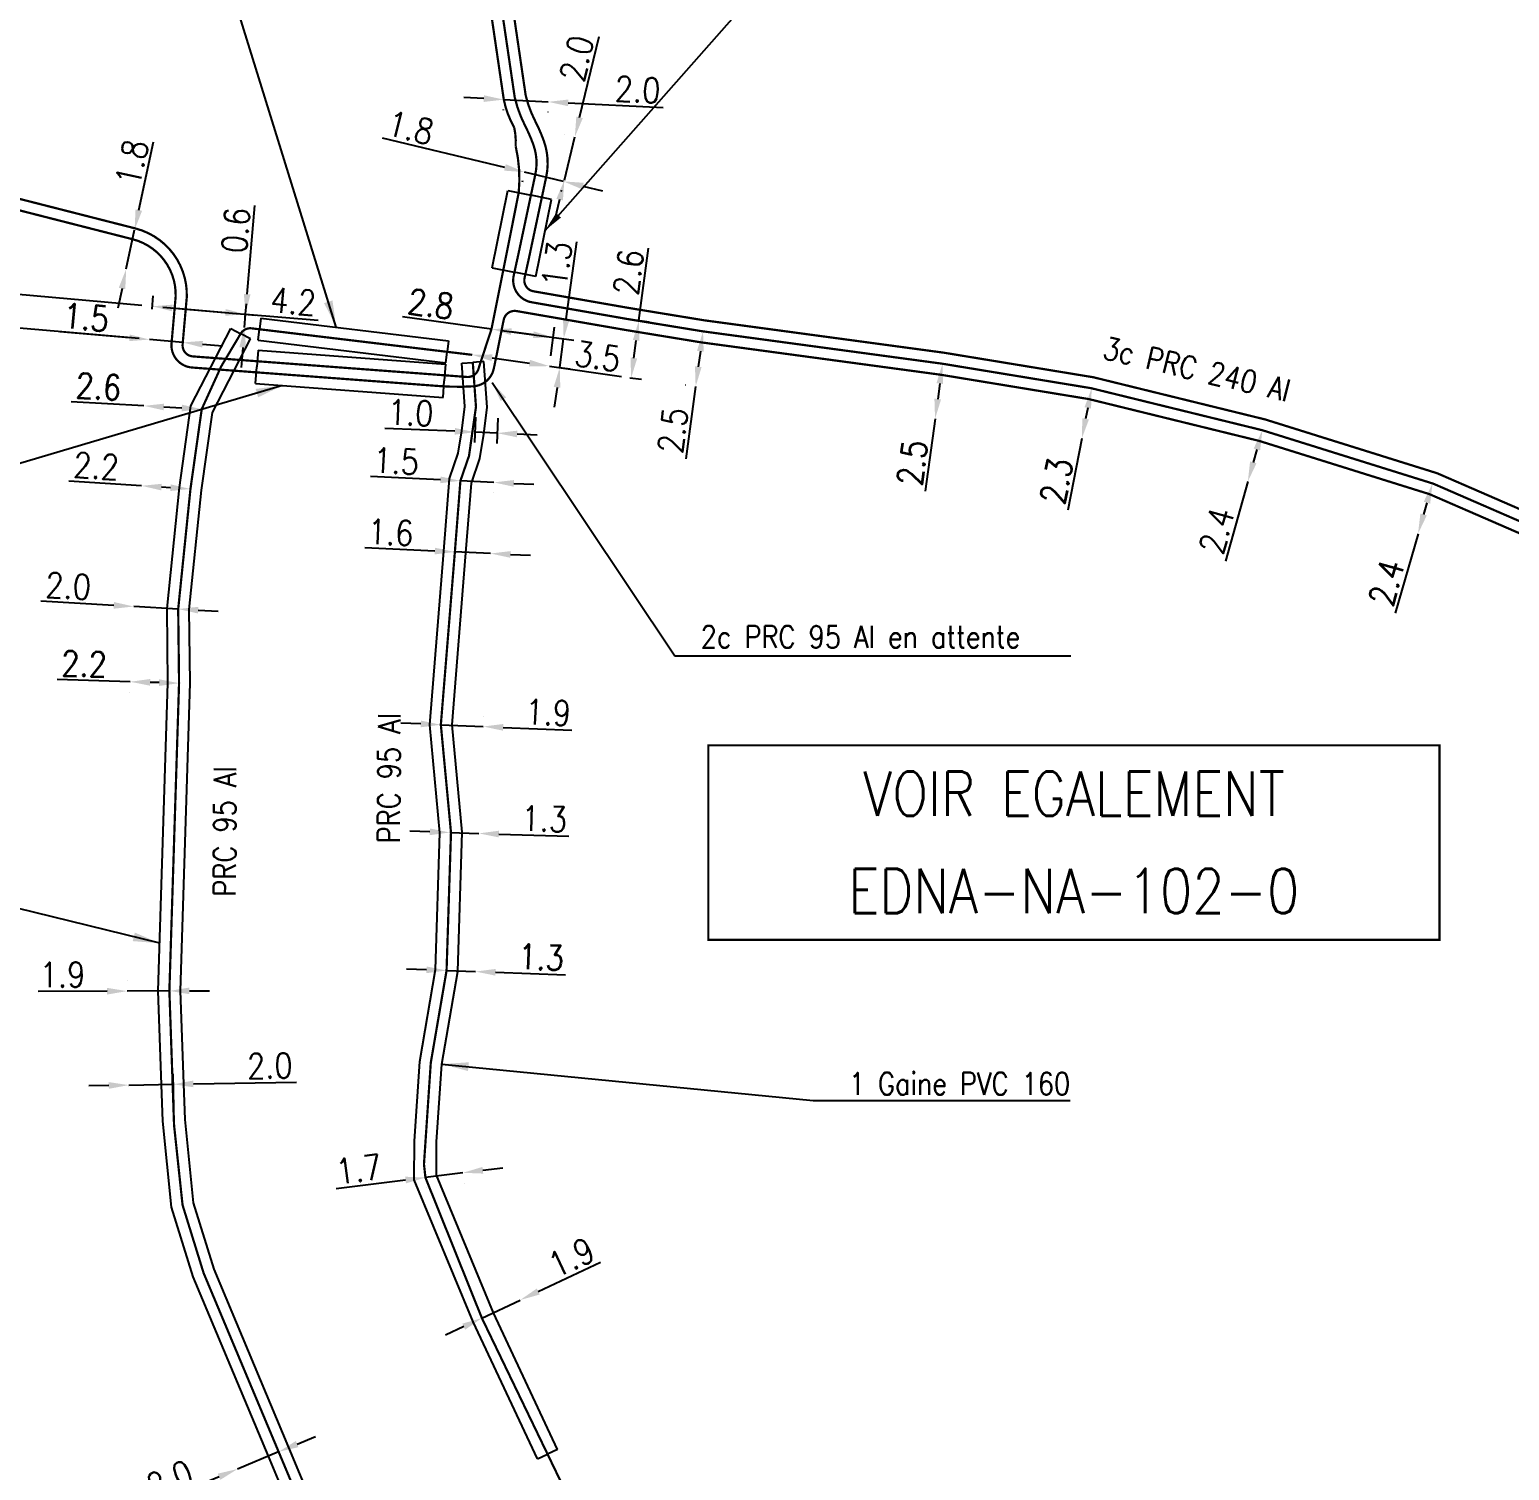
# Model space of a CAD drawing. Header units: millimetres. Extents: x 185000 to 186000, y 128000 to 129009.
# Drawn here: x 185220.6 to 185287.1, y 128294.6 to 128359.3 of the extents above; entities that cross this region are included whole.
import ezdxf
from ezdxf.enums import TextEntityAlignment as Align

# ---------------------------------------------------------------- set-up
doc = ezdxf.new("R2010")
doc.units = ezdxf.units.MM
doc.header["$PDMODE"] = 34
doc.layers.get('DEFPOINTS').update_dxf_attribs({"linetype": 'CONTINUOUS'})
for name, color, linetype in [('M_120', 5, 'M_ST_13'), ('M_400', 7, 'CONTINUOUS'), ('M_930', 7, 'CONTINUOUS')]:
    doc.layers.add(name, color=color, linetype=linetype)
doc.styles.get("Standard").update_dxf_attribs({"font": 'romans.shx', "width": 0.85})
doc.linetypes.add('M_ST_13', pattern='A,5,-0.3,["oo",Standard,S=1.5,R=0,X=0,Y=-0.5],-3', length=8.3)
doc.dimstyles.get("Standard").update_dxf_attribs({"dimtxt": 1.5, "dimasz": 1.2, "dimexe": 0.625, "dimexo": 0.625, "dimgap": 0.25, "dimtad": 1, "dimdec": 1, "dimzin": 0, "dimdsep": 46, "dimtxsty": 'Standard', "dimcen": -0.5, "dimadec": 0, "dimazin": 0, "dimtfac": 1, "dimtdec": 1, "dimtmove": 0, "dimatfit": 3, "dimfxl": 0, "dimtolj": 1, "dimtzin": 0, "dimarcsym": 0})

# ---------------------------------------------------------------- blocks, each defined once
blk = doc.blocks.new('*D31')
at = {"layer": 'DEFPOINTS', "color": 0, "linetype": 'Continuous', "transparency": 16777216}
for p in [(185225.297, 128350.31), (185224.92, 128348.55), (185224.92, 128348.55)]:
    blk.add_point(p, dxfattribs=at)
at = {"layer": 'M_120', "color": 0, "linetype": 'Continuous', "lineweight": -2, "transparency": 16777216}
for p, q in [((185225.486, 128351.19), (185226.144, 128354.262)), ((185224.92, 128348.55), (185225.297, 128350.31)), ((185224.731, 128347.67), (185224.543, 128346.79))]:
    blk.add_line(p, q, dxfattribs=at)
at = {"layer": 'M_120', "color": 0, "linetype": 'Continuous', "transparency": 16777216}
for points in [[(185225.339, 128351.222), (185225.632, 128351.159), (185225.297, 128350.31)], [(185224.585, 128347.702), (185224.878, 128347.639), (185224.92, 128348.55)]]:
    blk.add_solid(points, dxfattribs=at)
at = {"layer": 'M_120', "color": 0, "linetype": 'Continuous', "transparency": 16777216, "insert": (185225.176, 128353.323), "char_height": 1.125, "attachment_point": 5, "rotation": 77.90615}
blk.add_mtext('\\A1;1.8', dxfattribs=at)
blk = doc.blocks.new('*D32')
at = {"layer": 'DEFPOINTS', "color": 0, "linetype": 'Continuous', "transparency": 16777216}
for p in [(185218.579, 128347.526), (185226.094, 128346.871), (185225.963, 128345.377)]:
    blk.add_point(p, dxfattribs=at)
at = {"layer": 'M_120', "color": 0, "linetype": 'Continuous', "lineweight": -2, "transparency": 16777216}
for p, q in [((185218.657, 128348.423), (185218.735, 128349.32)), ((185225.627, 128346.912), (185218.112, 128347.567)), ((185218.579, 128347.526), (185218.449, 128346.032)), ((185225.496, 128345.417), (185217.982, 128346.073)), ((185218.37, 128345.135), (185218.097, 128342.005))]:
    blk.add_line(p, q, dxfattribs=at)
at = {"layer": 'M_120', "color": 0, "linetype": 'Continuous', "transparency": 16777216}
for points in [[(185218.508, 128348.436), (185218.807, 128348.41), (185218.579, 128347.526)], [(185218.221, 128345.148), (185218.52, 128345.122), (185218.449, 128346.032)]]:
    blk.add_solid(points, dxfattribs=at)
at = {"layer": 'M_120', "color": 0, "linetype": 'Continuous', "transparency": 16777216, "insert": (185217.448, 128343.187), "char_height": 1.125, "attachment_point": 5, "rotation": 85.01485}
blk.add_mtext('\\A1;1.5', dxfattribs=at)
blk = doc.blocks.new('*D33')
at = {"layer": 'DEFPOINTS', "color": 0, "linetype": 'Continuous', "transparency": 16777216}
for p in [(185225.963, 128345.377), (185225.963, 128345.377), (185227.457, 128345.246)]:
    blk.add_point(p, dxfattribs=at)
at = {"layer": 'M_120', "color": 0, "linetype": 'Continuous', "lineweight": -2, "transparency": 16777216}
for p, q in [((185225.067, 128345.455), (185221.936, 128345.728)), ((185227.457, 128345.246), (185225.963, 128345.377)), ((185228.354, 128345.168), (185229.251, 128345.09))]:
    blk.add_line(p, q, dxfattribs=at)
at = {"layer": 'M_120', "color": 0, "linetype": 'Continuous', "transparency": 16777216}
for points in [[(185225.08, 128345.604), (185225.054, 128345.305), (185225.963, 128345.377)], [(185228.367, 128345.317), (185228.341, 128345.019), (185227.457, 128345.246)]]:
    blk.add_solid(points, dxfattribs=at)
at = {"layer": 'M_120', "color": 0, "linetype": 'Continuous', "transparency": 16777216, "insert": (185223.118, 128346.378), "char_height": 1.125, "attachment_point": 5, "rotation": 355.01485}
blk.add_mtext('\\A1;1.5', dxfattribs=at)
blk = doc.blocks.new('*D37')
at = {"layer": 'DEFPOINTS', "color": 0, "linetype": 'Continuous', "transparency": 16777216}
for p in [(185245.075, 128354.481), (185245.075, 128354.481), (185244.605, 128352.538)]:
    blk.add_point(p, dxfattribs=at)
at = {"layer": 'M_120', "color": 0, "linetype": 'Continuous', "lineweight": -2, "transparency": 16777216}
for p, q in [((185245.287, 128355.356), (185246.165, 128358.983)), ((185244.605, 128352.538), (185245.075, 128354.481)), ((185244.619, 128354.592), (185244.619, 128354.592)), ((185244.149, 128352.648), (185244.149, 128352.648)), ((185244.393, 128351.663), (185244.181, 128350.788))]:
    blk.add_line(p, q, dxfattribs=at)
at = {"layer": 'M_120', "color": 0, "linetype": 'Continuous', "transparency": 16777216}
for points in [[(185245.141, 128355.391), (185245.433, 128355.321), (185245.075, 128354.481)], [(185244.247, 128351.698), (185244.539, 128351.627), (185244.605, 128352.538)]]:
    blk.add_solid(points, dxfattribs=at)
at = {"layer": 'M_120', "color": 0, "linetype": 'Continuous', "transparency": 16777216, "insert": (185245.156, 128358.003), "char_height": 1.125, "attachment_point": 5, "rotation": 76.39463}
blk.add_mtext('\\A1;2.0', dxfattribs=at)
blk = doc.blocks.new('*D38')
at = {"layer": 'DEFPOINTS', "color": 0, "linetype": 'Continuous', "transparency": 16777216}
for p in [(185242.826, 128352.963), (185244.562, 128352.481), (185244.577, 128352.544)]:
    blk.add_point(p, dxfattribs=at)
at = {"layer": 'M_120', "color": 0, "linetype": 'Continuous', "lineweight": -2, "transparency": 16777216}
for p, q in [((185241.936, 128353.109), (185236.434, 128354.424)), ((185242.718, 128352.507), (185242.702, 128352.443)), ((185244.562, 128352.481), (185242.811, 128352.899)), ((185244.468, 128352.088), (185244.453, 128352.025)), ((185245.437, 128352.272), (185246.313, 128352.063))]:
    blk.add_line(p, q, dxfattribs=at)
at = {"layer": 'M_120', "color": 0, "linetype": 'Continuous', "transparency": 16777216}
for points in [[(185241.971, 128353.254), (185241.901, 128352.963), (185242.811, 128352.899)], [(185245.472, 128352.418), (185245.403, 128352.126), (185244.562, 128352.481)]]:
    blk.add_solid(points, dxfattribs=at)
at = {"layer": 'M_120', "color": 0, "linetype": 'Continuous', "transparency": 16777216, "insert": (185237.698, 128354.893), "char_height": 1.125, "attachment_point": 5, "rotation": 346.55805}
blk.add_mtext('\\A1;1.8', dxfattribs=at)
blk = doc.blocks.new('*D39')
at = {"layer": 'DEFPOINTS', "color": 0, "linetype": 'Continuous', "transparency": 16777216}
for p in [(185241.885, 128356.177), (185243.881, 128356.054), (185243.882, 128356.077)]:
    blk.add_point(p, dxfattribs=at)
at = {"layer": 'M_120', "color": 0, "linetype": 'Continuous', "lineweight": -2, "transparency": 16777216}
for p, q in [((185240.985, 128356.2), (185240.086, 128356.245)), ((185241.861, 128355.709), (185241.86, 128355.687)), ((185241.883, 128356.155), (185243.881, 128356.054)), ((185244.78, 128356.009), (185249.049, 128355.794)), ((185243.859, 128355.609), (185243.857, 128355.586))]:
    blk.add_line(p, q, dxfattribs=at)
at = {"layer": 'M_120', "color": 0, "linetype": 'Continuous', "transparency": 16777216}
for points in [[(185240.992, 128356.35), (185240.977, 128356.05), (185241.883, 128356.155)], [(185244.787, 128356.159), (185244.772, 128355.859), (185243.881, 128356.054)]]:
    blk.add_solid(points, dxfattribs=at)
at = {"layer": 'M_120', "color": 0, "linetype": 'Continuous', "transparency": 16777216, "insert": (185247.899, 128356.603), "char_height": 1.125, "attachment_point": 5, "rotation": 357.1199}
blk.add_mtext('\\A1;2.0', dxfattribs=at)
blk = doc.blocks.new('*D43')
at = {"layer": 'DEFPOINTS', "color": 0, "linetype": 'Continuous', "transparency": 16777216}
for p in [(185247.422, 128346.302), (185247.076, 128343.725), (185247.605, 128343.654)]:
    blk.add_point(p, dxfattribs=at)
at = {"layer": 'M_120', "color": 0, "linetype": 'Continuous', "lineweight": -2, "transparency": 16777216}
for p, q in [((185247.951, 128346.231), (185248.387, 128349.481)), ((185247.887, 128346.24), (185248.416, 128346.169)), ((185247.725, 128344.546), (185247.831, 128345.339)), ((185247.541, 128343.663), (185248.07, 128343.592))]:
    blk.add_line(p, q, dxfattribs=at)
at = {"layer": 'M_120', "color": 0, "linetype": 'Continuous', "transparency": 16777216}
for points in [[(185247.683, 128345.359), (185247.98, 128345.319), (185247.951, 128346.231)], [(185247.576, 128344.566), (185247.874, 128344.526), (185247.605, 128343.654)]]:
    blk.add_solid(points, dxfattribs=at)
at = {"layer": 'M_120', "color": 0, "linetype": 'Continuous', "transparency": 16777216, "insert": (185247.485, 128348.402), "char_height": 1.125, "attachment_point": 5, "rotation": 82.36079}
blk.add_mtext('\\A1;2.6', dxfattribs=at)
blk = doc.blocks.new('*D44')
at = {"layer": 'DEFPOINTS', "color": 0, "linetype": 'Continuous', "transparency": 16777216}
for p in [(185250.852, 128345.741), (185250.501, 128343.266), (185250.518, 128343.264)]:
    blk.add_point(p, dxfattribs=at)
at = {"layer": 'M_120', "color": 0, "linetype": 'Continuous', "lineweight": -2, "transparency": 16777216}
for p, q in [((185250.387, 128345.804), (185250.37, 128345.806)), ((185250.714, 128344.852), (185250.621, 128344.158)), ((185250.053, 128343.326), (185250.036, 128343.329)), ((185250.501, 128343.266), (185250.063, 128340.017))]:
    blk.add_line(p, q, dxfattribs=at)
at = {"layer": 'M_120', "color": 0, "linetype": 'Continuous', "transparency": 16777216}
for points in [[(185250.565, 128344.872), (185250.863, 128344.832), (185250.834, 128345.744)], [(185250.472, 128344.178), (185250.769, 128344.138), (185250.501, 128343.266)]]:
    blk.add_solid(points, dxfattribs=at)
at = {"layer": 'M_120', "color": 0, "linetype": 'Continuous', "transparency": 16777216, "insert": (185249.479, 128341.295), "char_height": 1.125, "attachment_point": 5, "rotation": 82.3337}
blk.add_mtext('\\A1;2.5', dxfattribs=at)
blk = doc.blocks.new('*D52')
at = {"layer": 'DEFPOINTS', "color": 0, "linetype": 'Continuous', "transparency": 16777216}
for p in [(185261.591, 128344.291), (185261.258, 128341.813), (185261.258, 128341.813)]:
    blk.add_point(p, dxfattribs=at)
at = {"layer": 'M_120', "color": 0, "linetype": 'Continuous', "lineweight": -2, "transparency": 16777216}
for p, q in [((185261.471, 128343.399), (185261.378, 128342.705)), ((185261.258, 128341.813), (185260.821, 128338.564))]:
    blk.add_line(p, q, dxfattribs=at)
at = {"layer": 'M_120', "color": 0, "linetype": 'Continuous', "transparency": 16777216}
for points in [[(185261.322, 128343.419), (185261.62, 128343.379), (185261.591, 128344.291)], [(185261.229, 128342.725), (185261.526, 128342.685), (185261.258, 128341.813)]]:
    blk.add_solid(points, dxfattribs=at)
at = {"layer": 'M_120', "color": 0, "linetype": 'Continuous', "transparency": 16777216, "insert": (185260.236, 128339.842), "char_height": 1.125, "attachment_point": 5, "rotation": 82.34245}
blk.add_mtext('\\A1;2.5', dxfattribs=at)
blk = doc.blocks.new('*D53')
at = {"layer": 'DEFPOINTS', "color": 0, "linetype": 'Continuous', "transparency": 16777216}
for p in [(185268.293, 128343.188), (185267.851, 128340.931), (185267.851, 128340.931)]:
    blk.add_point(p, dxfattribs=at)
at = {"layer": 'M_120', "color": 0, "linetype": 'Continuous', "lineweight": -2, "transparency": 16777216}
for p, q in [((185268.12, 128342.304), (185268.024, 128341.814)), ((185267.851, 128340.931), (185267.22, 128337.713))]:
    blk.add_line(p, q, dxfattribs=at)
at = {"layer": 'M_120', "color": 0, "linetype": 'Continuous', "transparency": 16777216}
for points in [[(185267.973, 128342.333), (185268.267, 128342.276), (185268.293, 128343.188)], [(185267.877, 128341.843), (185268.171, 128341.785), (185267.851, 128340.931)]]:
    blk.add_solid(points, dxfattribs=at)
at = {"layer": 'M_120', "color": 0, "linetype": 'Continuous', "transparency": 16777216, "insert": (185266.713, 128339.025), "char_height": 1.125, "attachment_point": 5, "rotation": 78.91197}
blk.add_mtext('\\A1;2.3', dxfattribs=at)
blk = doc.blocks.new('*D54')
at = {"layer": 'DEFPOINTS', "color": 0, "linetype": 'Continuous', "transparency": 16777216}
for p in [(185275.962, 128341.304), (185275.309, 128338.994), (185275.309, 128338.994)]:
    blk.add_point(p, dxfattribs=at)
at = {"layer": 'M_120', "color": 0, "linetype": 'Continuous', "lineweight": -2, "transparency": 16777216}
for p, q in [((185275.717, 128340.438), (185275.554, 128339.86)), ((185275.309, 128338.994), (185274.299, 128335.422))]:
    blk.add_line(p, q, dxfattribs=at)
at = {"layer": 'M_120', "color": 0, "linetype": 'Continuous', "transparency": 16777216}
for points in [[(185275.573, 128340.478), (185275.862, 128340.397), (185275.962, 128341.304)], [(185275.41, 128339.901), (185275.699, 128339.819), (185275.309, 128338.994)]]:
    blk.add_solid(points, dxfattribs=at)
at = {"layer": 'M_120', "color": 0, "linetype": 'Continuous', "transparency": 16777216, "insert": (185273.908, 128336.793), "char_height": 1.125, "attachment_point": 5, "rotation": 74.2137}
blk.add_mtext('\\A1;2.4', dxfattribs=at)
blk = doc.blocks.new('*D55')
at = {"layer": 'DEFPOINTS', "color": 0, "linetype": 'Continuous', "transparency": 16777216}
for p in [(185283.606, 128338.912), (185282.956, 128336.654), (185282.956, 128336.654)]:
    blk.add_point(p, dxfattribs=at)
at = {"layer": 'M_120', "color": 0, "linetype": 'Continuous', "lineweight": -2, "transparency": 16777216}
for p, q in [((185283.357, 128338.047), (185283.205, 128337.519)), ((185282.956, 128336.654), (185281.931, 128333.086))]:
    blk.add_line(p, q, dxfattribs=at)
at = {"layer": 'M_120', "color": 0, "linetype": 'Continuous', "transparency": 16777216}
for points in [[(185283.213, 128338.089), (185283.501, 128338.006), (185283.606, 128338.912)], [(185283.061, 128337.56), (185283.349, 128337.477), (185282.956, 128336.654)]]:
    blk.add_solid(points, dxfattribs=at)
at = {"layer": 'M_120', "color": 0, "linetype": 'Continuous', "transparency": 16777216, "insert": (185281.545, 128334.458), "char_height": 1.125, "attachment_point": 5, "rotation": 73.95822}
blk.add_mtext('\\A1;2.4', dxfattribs=at)
blk = doc.blocks.new('*D205')
at = {"layer": 'DEFPOINTS', "color": 0, "linetype": 'Continuous', "transparency": 16777216}
for p in [(185224.959, 128316.108), (185224.959, 128316.108), (185226.859, 128316.116)]:
    blk.add_point(p, dxfattribs=at)
at = {"layer": 'M_120', "color": 0, "linetype": 'Continuous', "lineweight": -2, "transparency": 16777216}
for p, q in [((185224.957, 128316.577), (185224.957, 128316.577)), ((185226.857, 128316.585), (185226.857, 128316.585)), ((185224.059, 128316.104), (185220.963, 128316.092)), ((185226.859, 128316.116), (185224.959, 128316.108)), ((185227.759, 128316.12), (185228.659, 128316.123))]:
    blk.add_line(p, q, dxfattribs=at)
at = {"layer": 'M_120', "color": 0, "linetype": 'Continuous', "transparency": 16777216}
for points in [[(185224.059, 128316.254), (185224.06, 128315.954), (185224.959, 128316.108)], [(185227.759, 128316.27), (185227.76, 128315.97), (185226.859, 128316.116)]]:
    blk.add_solid(points, dxfattribs=at)
at = {"layer": 'M_120', "color": 0, "linetype": 'Continuous', "transparency": 16777216, "insert": (185222.058, 128316.846), "char_height": 1.125, "attachment_point": 5, "rotation": 0.23605}
blk.add_mtext('\\A1;1.9', dxfattribs=at)
blk = doc.blocks.new('*D206')
at = {"layer": 'DEFPOINTS', "color": 0, "linetype": 'Continuous', "transparency": 16777216}
for p in [(185225.037, 128311.886), (185227.037, 128311.923), (185227.079, 128309.609)]:
    blk.add_point(p, dxfattribs=at)
at = {"layer": 'M_120', "color": 0, "linetype": 'Continuous', "lineweight": -2, "transparency": 16777216}
for p, q in [((185224.137, 128311.87), (185223.237, 128311.853)), ((185225.037, 128311.886), (185227.037, 128311.923)), ((185227.07, 128310.078), (185227.028, 128312.392)), ((185227.936, 128311.94), (185232.573, 128312.025))]:
    blk.add_line(p, q, dxfattribs=at)
at = {"layer": 'M_120', "color": 0, "linetype": 'Continuous', "transparency": 16777216}
for points in [[(185224.134, 128312.02), (185224.14, 128311.72), (185225.037, 128311.886)], [(185227.934, 128312.09), (185227.939, 128311.79), (185227.037, 128311.923)]]:
    blk.add_solid(points, dxfattribs=at)
at = {"layer": 'M_120', "color": 0, "linetype": 'Continuous', "transparency": 16777216, "insert": (185231.37, 128312.753), "char_height": 1.125, "attachment_point": 5, "rotation": 1.05312}
blk.add_mtext('\\A1;2.0', dxfattribs=at)
blk = doc.blocks.new('*D207')
at = {"layer": 'DEFPOINTS', "color": 0, "linetype": 'Continuous', "transparency": 16777216}
for p in [(185231.768, 128295.413), (185229.922, 128294.641), (185229.922, 128294.641)]:
    blk.add_point(p, dxfattribs=at)
at = {"layer": 'M_120', "color": 0, "linetype": 'Continuous', "lineweight": -2, "transparency": 16777216}
for p, q in [((185232.598, 128295.76), (185233.428, 128296.107)), ((185231.768, 128295.413), (185229.922, 128294.641)), ((185229.092, 128294.293), (185226.068, 128293.028))]:
    blk.add_line(p, q, dxfattribs=at)
at = {"layer": 'M_120', "color": 0, "linetype": 'Continuous', "transparency": 16777216}
for points in [[(185232.54, 128295.898), (185232.656, 128295.621), (185231.768, 128295.413)], [(185229.034, 128294.432), (185229.15, 128294.155), (185229.922, 128294.641)]]:
    blk.add_solid(points, dxfattribs=at)
at = {"layer": 'M_120', "color": 0, "linetype": 'Continuous', "transparency": 16777216, "insert": (185226.875, 128294.179), "char_height": 1.125, "attachment_point": 5, "rotation": 22.70246}
blk.add_mtext('\\A1;2.0', dxfattribs=at)
blk = doc.blocks.new('*D217')
at = {"layer": 'DEFPOINTS', "color": 0, "linetype": 'Continuous', "transparency": 16777216}
for p in [(185225.095, 128330.004), (185225.095, 128330.004), (185227.294, 128329.94)]:
    blk.add_point(p, dxfattribs=at)
at = {"layer": 'M_120', "color": 0, "linetype": 'Continuous', "lineweight": -2, "transparency": 16777216}
for p, q in [((185225.095, 128330.004), (185221.818, 128330.099)), ((185226.395, 128329.966), (185225.995, 128329.978)), ((185225.082, 128329.535), (185225.082, 128329.535)), ((185227.281, 128329.472), (185227.281, 128329.472))]:
    blk.add_line(p, q, dxfattribs=at)
at = {"layer": 'M_120', "color": 0, "linetype": 'Continuous', "transparency": 16777216}
for points in [[(185225.999, 128330.128), (185225.99, 128329.828), (185225.095, 128330.004)], [(185226.399, 128330.116), (185226.39, 128329.816), (185227.294, 128329.94)]]:
    blk.add_solid(points, dxfattribs=at)
at = {"layer": 'M_120', "color": 0, "linetype": 'Continuous', "transparency": 16777216, "insert": (185223.028, 128330.814), "char_height": 1.125, "attachment_point": 5, "rotation": 358.34272}
blk.add_mtext('\\A1;2.2', dxfattribs=at)
blk = doc.blocks.new('*D218')
at = {"layer": 'DEFPOINTS', "color": 0, "linetype": 'Continuous', "transparency": 16777216}
for p in [(185225.258, 128333.385), (185225.258, 128333.385), (185227.255, 128333.272)]:
    blk.add_point(p, dxfattribs=at)
at = {"layer": 'M_120', "color": 0, "linetype": 'Continuous', "lineweight": -2, "transparency": 16777216}
for p, q in [((185224.359, 128333.436), (185221.086, 128333.621)), ((185227.255, 128333.272), (185225.258, 128333.385)), ((185228.153, 128333.221), (185229.052, 128333.17))]:
    blk.add_line(p, q, dxfattribs=at)
at = {"layer": 'M_120', "color": 0, "linetype": 'Continuous', "transparency": 16777216}
for points in [[(185224.368, 128333.586), (185224.351, 128333.286), (185225.258, 128333.385)], [(185228.162, 128333.371), (185228.145, 128333.072), (185227.255, 128333.272)]]:
    blk.add_solid(points, dxfattribs=at)
at = {"layer": 'M_120', "color": 0, "linetype": 'Continuous', "transparency": 16777216, "insert": (185222.316, 128334.303), "char_height": 1.125, "attachment_point": 5, "rotation": 356.75993}
blk.add_mtext('\\A1;2.0', dxfattribs=at)
blk = doc.blocks.new('*D219')
at = {"layer": 'DEFPOINTS', "color": 0, "linetype": 'Continuous', "transparency": 16777216}
for p in [(185225.61, 128338.807), (185225.61, 128338.807), (185227.806, 128338.664)]:
    blk.add_point(p, dxfattribs=at)
at = {"layer": 'M_120', "color": 0, "linetype": 'Continuous', "lineweight": -2, "transparency": 16777216}
for p, q in [((185225.61, 128338.807), (185222.339, 128339.02)), ((185226.908, 128338.723), (185226.508, 128338.749))]:
    blk.add_line(p, q, dxfattribs=at)
at = {"layer": 'M_120', "color": 0, "linetype": 'Continuous', "transparency": 16777216}
for points in [[(185226.518, 128338.898), (185226.499, 128338.599), (185225.61, 128338.807)], [(185226.917, 128338.872), (185226.898, 128338.573), (185227.806, 128338.664)]]:
    blk.add_solid(points, dxfattribs=at)
at = {"layer": 'M_120', "color": 0, "linetype": 'Continuous', "transparency": 16777216, "insert": (185223.574, 128339.691), "char_height": 1.125, "attachment_point": 5, "rotation": 356.27448}
blk.add_mtext('\\A1;2.2', dxfattribs=at)
blk = doc.blocks.new('*D220')
at = {"layer": 'DEFPOINTS', "color": 0, "linetype": 'Continuous', "transparency": 16777216}
for p in [(185225.716, 128342.398), (185225.716, 128342.398), (185228.312, 128342.249)]:
    blk.add_point(p, dxfattribs=at)
at = {"layer": 'M_120', "color": 0, "linetype": 'Continuous', "lineweight": -2, "transparency": 16777216}
for p, q in [((185225.716, 128342.398), (185222.443, 128342.585)), ((185227.413, 128342.301), (185226.615, 128342.346))]:
    blk.add_line(p, q, dxfattribs=at)
at = {"layer": 'M_120', "color": 0, "linetype": 'Continuous', "transparency": 16777216}
for points in [[(185226.623, 128342.496), (185226.606, 128342.197), (185225.716, 128342.398)], [(185227.422, 128342.451), (185227.405, 128342.151), (185228.312, 128342.249)]]:
    blk.add_solid(points, dxfattribs=at)
at = {"layer": 'M_120', "color": 0, "linetype": 'Continuous', "transparency": 16777216, "insert": (185223.673, 128343.266), "char_height": 1.125, "attachment_point": 5, "rotation": 356.72481}
blk.add_mtext('\\A1;2.6', dxfattribs=at)
blk = doc.blocks.new('*D221')
at = {"layer": 'DEFPOINTS', "color": 0, "linetype": 'Continuous', "transparency": 16777216}
for p in [(185226.094, 128346.871), (185230.279, 128346.518), (185230.228, 128345.92)]:
    blk.add_point(p, dxfattribs=at)
at = {"layer": 'M_120', "color": 0, "linetype": 'Continuous', "lineweight": -2, "transparency": 16777216}
for p, q in [((185230.354, 128347.415), (185230.691, 128351.405)), ((185226.561, 128346.831), (185230.746, 128346.478)), ((185230.228, 128345.92), (185230.279, 128346.518)), ((185230.153, 128345.023), (185230.077, 128344.126))]:
    blk.add_line(p, q, dxfattribs=at)
at = {"layer": 'M_120', "color": 0, "linetype": 'Continuous', "transparency": 16777216}
for points in [[(185230.205, 128347.427), (185230.504, 128347.402), (185230.279, 128346.518)], [(185230.003, 128345.036), (185230.302, 128345.011), (185230.228, 128345.92)]]:
    blk.add_solid(points, dxfattribs=at)
at = {"layer": 'M_120', "color": 0, "linetype": 'Continuous', "transparency": 16777216, "insert": (185229.844, 128350.283), "char_height": 1.125, "attachment_point": 5, "rotation": 85.17808}
blk.add_mtext('\\A1;0.6', dxfattribs=at)
blk = doc.blocks.new('*D222')
at = {"layer": 'DEFPOINTS', "color": 0, "linetype": 'Continuous', "transparency": 16777216}
for p in [(185226.094, 128346.871), (185226.043, 128346.273), (185230.228, 128345.92)]:
    blk.add_point(p, dxfattribs=at)
at = {"layer": 'M_120', "color": 0, "linetype": 'Continuous', "lineweight": -2, "transparency": 16777216}
for p, q in [((185226.082, 128346.74), (185226.133, 128347.338)), ((185226.99, 128346.795), (185229.382, 128346.593)), ((185230.268, 128346.387), (185230.318, 128346.985)), ((185230.279, 128346.518), (185233.546, 128346.242))]:
    blk.add_line(p, q, dxfattribs=at)
at = {"layer": 'M_120', "color": 0, "linetype": 'Continuous', "transparency": 16777216}
for points in [[(185227.003, 128346.945), (185226.978, 128346.646), (185226.094, 128346.871)], [(185229.394, 128346.743), (185229.369, 128346.444), (185230.279, 128346.518)]]:
    blk.add_solid(points, dxfattribs=at)
at = {"layer": 'M_120', "color": 0, "linetype": 'Continuous', "transparency": 16777216, "insert": (185232.424, 128347.09), "char_height": 1.125, "attachment_point": 5, "rotation": 355.17808}
blk.add_mtext('\\A1;4.2', dxfattribs=at)
blk = doc.blocks.new('*D223')
at = {"layer": 'DEFPOINTS', "color": 0, "linetype": 'Continuous', "transparency": 16777216}
for p in [(185241.33, 128345.85), (185243.929, 128344.184), (185244.396, 128344.121)]:
    blk.add_point(p, dxfattribs=at)
at = {"layer": 'M_120', "color": 0, "linetype": 'Continuous', "lineweight": -2, "transparency": 16777216}
for p, q in [((185244.692, 128346.301), (185245.164, 128349.771)), ((185241.794, 128345.787), (185245.035, 128345.346)), ((185244.396, 128344.121), (185244.571, 128345.409)), ((185244.393, 128344.121), (185244.86, 128344.058)), ((185244.274, 128343.229), (185244.153, 128342.337))]:
    blk.add_line(p, q, dxfattribs=at)
at = {"layer": 'M_120', "color": 0, "linetype": 'Continuous', "transparency": 16777216}
for points in [[(185244.544, 128346.321), (185244.841, 128346.281), (185244.571, 128345.409)], [(185244.126, 128343.249), (185244.423, 128343.209), (185244.396, 128344.121)]]:
    blk.add_solid(points, dxfattribs=at)
at = {"layer": 'M_120', "color": 0, "linetype": 'Continuous', "transparency": 16777216, "insert": (185244.27, 128348.761), "char_height": 1.125, "attachment_point": 5, "rotation": 82.25369}
blk.add_mtext('\\A1;1.3', dxfattribs=at)
blk = doc.blocks.new('*D224')
at = {"layer": 'DEFPOINTS', "color": 0, "linetype": 'Continuous', "transparency": 16777216}
for p in [(185241.33, 128345.85), (185244.104, 128345.473), (185243.929, 128344.184)]:
    blk.add_point(p, dxfattribs=at)
at = {"layer": 'M_120', "color": 0, "linetype": 'Continuous', "lineweight": -2, "transparency": 16777216}
for p, q in [((185241.33, 128345.85), (185237.328, 128346.394)), ((185243.212, 128345.594), (185242.221, 128345.729)), ((185243.992, 128344.649), (185244.167, 128345.937)), ((185241.266, 128345.385), (185241.266, 128345.385))]:
    blk.add_line(p, q, dxfattribs=at)
at = {"layer": 'M_120', "color": 0, "linetype": 'Continuous', "transparency": 16777216}
for points in [[(185242.242, 128345.877), (185242.201, 128345.58), (185241.33, 128345.85)], [(185243.232, 128345.742), (185243.192, 128345.445), (185244.104, 128345.473)]]:
    blk.add_solid(points, dxfattribs=at)
at = {"layer": 'M_120', "color": 0, "linetype": 'Continuous', "transparency": 16777216, "insert": (185238.608, 128346.977), "char_height": 1.125, "attachment_point": 5, "rotation": 352.25369}
blk.add_mtext('\\A1;2.8', dxfattribs=at)
blk = doc.blocks.new('*D225')
at = {"layer": 'DEFPOINTS', "color": 0, "linetype": 'Continuous', "transparency": 16777216}
for p in [(185240.465, 128344.69), (185243.929, 128344.184), (185243.929, 128344.184)]:
    blk.add_point(p, dxfattribs=at)
at = {"layer": 'M_120', "color": 0, "linetype": 'Continuous', "lineweight": -2, "transparency": 16777216}
for p, q in [((185241.356, 128344.56), (185243.038, 128344.314)), ((185243.929, 128344.184), (185247.173, 128343.711))]:
    blk.add_line(p, q, dxfattribs=at)
at = {"layer": 'M_120', "color": 0, "linetype": 'Continuous', "transparency": 16777216}
for points in [[(185241.378, 128344.708), (185241.334, 128344.411), (185240.465, 128344.69)], [(185243.06, 128344.463), (185243.017, 128344.166), (185243.929, 128344.184)]]:
    blk.add_solid(points, dxfattribs=at)
at = {"layer": 'M_120', "color": 0, "linetype": 'Continuous', "transparency": 16777216, "insert": (185246.104, 128344.625), "char_height": 1.125, "attachment_point": 5, "rotation": 351.70179}
blk.add_mtext('\\A1;3.5', dxfattribs=at)
blk = doc.blocks.new('*D226')
at = {"layer": 'DEFPOINTS', "color": 0, "linetype": 'Continuous', "transparency": 16777216}
for p in [(185240.633, 128342.356), (185241.632, 128342.314), (185241.583, 128341.173)]:
    blk.add_point(p, dxfattribs=at)
at = {"layer": 'M_120', "color": 0, "linetype": 'Continuous', "lineweight": -2, "transparency": 16777216}
for p, q in [((185240.613, 128341.888), (185240.564, 128340.747)), ((185241.612, 128341.846), (185241.563, 128340.705)), ((185239.685, 128341.254), (185236.546, 128341.388)), ((185241.583, 128341.173), (185240.584, 128341.215)), ((185242.482, 128341.135), (185243.382, 128341.096))]:
    blk.add_line(p, q, dxfattribs=at)
at = {"layer": 'M_120', "color": 0, "linetype": 'Continuous', "transparency": 16777216}
for points in [[(185239.691, 128341.404), (185239.679, 128341.104), (185240.584, 128341.215)], [(185242.489, 128341.284), (185242.476, 128340.985), (185241.583, 128341.173)]]:
    blk.add_solid(points, dxfattribs=at)
at = {"layer": 'M_120', "color": 0, "linetype": 'Continuous', "transparency": 16777216, "insert": (185237.698, 128342.089), "char_height": 1.125, "attachment_point": 5, "rotation": 357.55875}
blk.add_mtext('\\A1;1.0', dxfattribs=at)
blk = doc.blocks.new('*D227')
at = {"layer": 'DEFPOINTS', "color": 0, "linetype": 'Continuous', "transparency": 16777216}
for p in [(185239.934, 128339.031), (185241.433, 128338.959), (185241.433, 128338.959)]:
    blk.add_point(p, dxfattribs=at)
at = {"layer": 'M_120', "color": 0, "linetype": 'Continuous', "lineweight": -2, "transparency": 16777216}
for p, q in [((185239.035, 128339.074), (185235.897, 128339.224)), ((185239.912, 128338.563), (185239.912, 128338.563)), ((185241.433, 128338.959), (185239.934, 128339.031)), ((185241.41, 128338.491), (185241.41, 128338.491)), ((185242.332, 128338.916), (185243.231, 128338.873))]:
    blk.add_line(p, q, dxfattribs=at)
at = {"layer": 'M_120', "color": 0, "linetype": 'Continuous', "transparency": 16777216}
for points in [[(185239.042, 128339.224), (185239.028, 128338.924), (185239.934, 128339.031)], [(185242.339, 128339.066), (185242.324, 128338.767), (185241.433, 128338.959)]]:
    blk.add_solid(points, dxfattribs=at)
at = {"layer": 'M_120', "color": 0, "linetype": 'Continuous', "transparency": 16777216, "insert": (185237.052, 128339.919), "char_height": 1.125, "attachment_point": 5, "rotation": 357.26473}
blk.add_mtext('\\A1;1.5', dxfattribs=at)
blk = doc.blocks.new('*D228')
at = {"layer": 'DEFPOINTS', "color": 0, "linetype": 'Continuous', "transparency": 16777216}
for p in [(185239.685, 128335.835), (185241.284, 128335.764), (185241.284, 128335.764)]:
    blk.add_point(p, dxfattribs=at)
at = {"layer": 'M_120', "color": 0, "linetype": 'Continuous', "lineweight": -2, "transparency": 16777216}
for p, q in [((185238.786, 128335.875), (185235.647, 128336.015)), ((185241.284, 128335.764), (185239.685, 128335.835)), ((185242.183, 128335.724), (185243.082, 128335.684))]:
    blk.add_line(p, q, dxfattribs=at)
at = {"layer": 'M_120', "color": 0, "linetype": 'Continuous', "transparency": 16777216}
for points in [[(185238.793, 128336.025), (185238.779, 128335.726), (185239.685, 128335.835)], [(185242.189, 128335.874), (185242.176, 128335.574), (185241.284, 128335.764)]]:
    blk.add_solid(points, dxfattribs=at)
at = {"layer": 'M_120', "color": 0, "linetype": 'Continuous', "transparency": 16777216, "insert": (185236.801, 128336.715), "char_height": 1.125, "attachment_point": 5, "rotation": 357.44876}
blk.add_mtext('\\A1;1.6', dxfattribs=at)
blk = doc.blocks.new('*D229')
at = {"layer": 'DEFPOINTS', "color": 0, "linetype": 'Continuous', "transparency": 16777216}
for p in [(185239.055, 128328.073), (185240.953, 128327.994), (185240.953, 128327.994)]:
    blk.add_point(p, dxfattribs=at)
at = {"layer": 'M_120', "color": 0, "linetype": 'Continuous', "lineweight": -2, "transparency": 16777216}
for p, q in [((185239.074, 128328.541), (185239.074, 128328.541)), ((185240.973, 128328.463), (185240.973, 128328.463)), ((185238.156, 128328.11), (185237.256, 128328.147)), ((185239.055, 128328.073), (185240.953, 128327.994)), ((185241.853, 128327.957), (185244.946, 128327.829))]:
    blk.add_line(p, q, dxfattribs=at)
at = {"layer": 'M_120', "color": 0, "linetype": 'Continuous', "transparency": 16777216}
for points in [[(185238.162, 128328.26), (185238.15, 128327.96), (185239.055, 128328.073)], [(185241.859, 128328.107), (185241.846, 128327.807), (185240.953, 128327.994)]]:
    blk.add_solid(points, dxfattribs=at)
at = {"layer": 'M_120', "color": 0, "linetype": 'Continuous', "transparency": 16777216, "insert": (185243.88, 128328.624), "char_height": 1.125, "attachment_point": 5, "rotation": 357.6277}
blk.add_mtext('\\A1;1.9', dxfattribs=at)
blk = doc.blocks.new('*D230')
at = {"layer": 'DEFPOINTS', "color": 0, "linetype": 'Continuous', "transparency": 16777216}
for p in [(185239.46, 128323.234), (185240.76, 128323.192), (185240.76, 128323.192)]:
    blk.add_point(p, dxfattribs=at)
at = {"layer": 'M_120', "color": 0, "linetype": 'Continuous', "lineweight": -2, "transparency": 16777216}
for p, q in [((185238.561, 128323.263), (185237.661, 128323.291)), ((185239.46, 128323.234), (185240.76, 128323.192)), ((185241.659, 128323.163), (185244.799, 128323.062))]:
    blk.add_line(p, q, dxfattribs=at)
at = {"layer": 'M_120', "color": 0, "linetype": 'Continuous', "transparency": 16777216}
for points in [[(185238.566, 128323.412), (185238.556, 128323.113), (185239.46, 128323.234)], [(185241.664, 128323.313), (185241.654, 128323.013), (185240.76, 128323.192)]]:
    blk.add_solid(points, dxfattribs=at)
at = {"layer": 'M_120', "color": 0, "linetype": 'Continuous', "transparency": 16777216, "insert": (185243.703, 128323.848), "char_height": 1.125, "attachment_point": 5, "rotation": 358.16108}
blk.add_mtext('\\A1;1.3', dxfattribs=at)
blk = doc.blocks.new('*D231')
at = {"layer": 'DEFPOINTS', "color": 0, "linetype": 'Continuous', "transparency": 16777216}
for p in [(185239.312, 128317.033), (185240.611, 128316.986), (185240.611, 128316.986)]:
    blk.add_point(p, dxfattribs=at)
at = {"layer": 'M_120', "color": 0, "linetype": 'Continuous', "lineweight": -2, "transparency": 16777216}
for p, q in [((185238.413, 128317.065), (185237.513, 128317.097)), ((185239.312, 128317.033), (185240.611, 128316.986)), ((185241.511, 128316.954), (185244.651, 128316.842))]:
    blk.add_line(p, q, dxfattribs=at)
at = {"layer": 'M_120', "color": 0, "linetype": 'Continuous', "transparency": 16777216}
for points in [[(185238.418, 128317.215), (185238.407, 128316.915), (185239.312, 128317.033)], [(185241.516, 128317.104), (185241.506, 128316.804), (185240.611, 128316.986)]]:
    blk.add_solid(points, dxfattribs=at)
at = {"layer": 'M_120', "color": 0, "linetype": 'Continuous', "transparency": 16777216, "insert": (185243.557, 128317.632), "char_height": 1.125, "attachment_point": 5, "rotation": 357.95973}
blk.add_mtext('\\A1;1.3', dxfattribs=at)
blk = doc.blocks.new('*D232')
at = {"layer": 'DEFPOINTS', "color": 0, "linetype": 'Continuous', "transparency": 16777216}
for p in [(185240.048, 128307.947), (185240.048, 128307.947), (185238.362, 128307.734)]:
    blk.add_point(p, dxfattribs=at)
at = {"layer": 'M_120', "color": 0, "linetype": 'Continuous', "lineweight": -2, "transparency": 16777216}
for p, q in [((185240.048, 128307.947), (185238.362, 128307.734)), ((185240.941, 128308.06), (185241.834, 128308.173)), ((185237.469, 128307.622), (185234.352, 128307.228)), ((185238.42, 128307.269), (185238.42, 128307.269)), ((185240.107, 128307.482), (185240.107, 128307.482))]:
    blk.add_line(p, q, dxfattribs=at)
at = {"layer": 'M_120', "color": 0, "linetype": 'Continuous', "transparency": 16777216}
for points in [[(185240.922, 128308.209), (185240.96, 128307.911), (185240.048, 128307.947)], [(185237.45, 128307.771), (185237.488, 128307.473), (185238.362, 128307.734)]]:
    blk.add_solid(points, dxfattribs=at)
at = {"layer": 'M_120', "color": 0, "linetype": 'Continuous', "transparency": 16777216, "insert": (185235.37, 128308.113), "char_height": 1.125, "attachment_point": 5, "rotation": 7.19614}
blk.add_mtext('\\A1;1.7', dxfattribs=at)
blk = doc.blocks.new('*D233')
at = {"layer": 'DEFPOINTS', "color": 0, "linetype": 'Continuous', "transparency": 16777216}
for p in [(185242.617, 128302.23), (185242.617, 128302.23), (185240.899, 128301.42)]:
    blk.add_point(p, dxfattribs=at)
at = {"layer": 'M_120', "color": 0, "linetype": 'Continuous', "lineweight": -2, "transparency": 16777216}
for p, q in [((185243.431, 128302.614), (185246.232, 128303.935)), ((185240.899, 128301.42), (185242.617, 128302.23)), ((185240.085, 128301.036), (185239.271, 128300.652))]:
    blk.add_line(p, q, dxfattribs=at)
at = {"layer": 'M_120', "color": 0, "linetype": 'Continuous', "transparency": 16777216}
for points in [[(185243.367, 128302.75), (185243.495, 128302.479), (185242.617, 128302.23)], [(185240.021, 128301.172), (185240.149, 128300.9), (185240.899, 128301.42)]]:
    blk.add_solid(points, dxfattribs=at)
at = {"layer": 'M_120', "color": 0, "linetype": 'Continuous', "transparency": 16777216, "insert": (185244.919, 128304.145), "char_height": 1.125, "attachment_point": 5, "rotation": 25.24763}
blk.add_mtext('\\A1;1.9', dxfattribs=at)

msp = doc.modelspace()

# ---------------------------------------------------------------- linework, layer by layer
at = {"layer": 'M_120'}
for points in [[(185194.321, 128355.67, 0.1, 0.1, 0), (185194.594, 128357.032, 0.1, 0.1, -0.428165), (185195.818, 128357.805, 0.1, 0.1, 0), (185203.649, 128355.842, 0.1, 0.1, 0), (185207.963, 128354.542, 0.1, 0.1, 0), (185216.705, 128352.568, 0.1, 0.1, 0), (185225.333, 128350.368, 0.1, 0.1, -0.355216), (185227.639, 128347.26, 0.1, 0.1, 0), (185227.454, 128345.161, 0.1, 0.1, 0.41804), (185227.915, 128344.619, 0.1, 0.1, 0), (185230.807, 128344.402, 0.1, 0.1, 0), (185239.228, 128343.771, 0.1, 0.1, 0), (185240.225, 128343.696, 0.1, 0.1, 0.347596), (185240.739, 128344.043, 0.1, 0.1, 0), (185241.33, 128345.85, 0.1, 0.1, 0), (185242.553, 128351.97, 0.1, 0.1, 0.081983), (185242.416, 128354.065, 0.1, 0.1, 0.0682), (185242.35, 128354.907, 0.1, 0.1, -0.079677), (185241.883, 128356.155, 0.1, 0.1, 0), (185241.34, 128359.848, 0.1, 0.1, 0), (185241.647, 128365.634, 0.1, 0.1, -0.420196), (185243.255, 128367.051, 0.1, 0.1, 0), (185244.24, 128366.979, 0, 0, 0)], [(185233.52, 128291.238, 0.1, 0.1, 0), (185231.768, 128295.413, 0.1, 0.1, 0), (185228.396, 128303.446, 0.1, 0.1, 0), (185227.451, 128306.5, 0.1, 0.1, 0), (185227.07, 128310.078, 0.1, 0.1, 0), (185226.859, 128316.116, 0.1, 0.1, 0), (185227.294, 128329.94, 0.1, 0.1, 0), (185227.255, 128333.272, 0.1, 0.1, 0), (185227.806, 128338.664, 0.1, 0.1, 0), (185228.312, 128342.249, 0.1, 0.1, 0), (185229.187, 128344.17, 0.1, 0.1, 0), (185229.932, 128345.422, 0.1, 0.1, 0), (185230.062, 128345.64, 0.1, 0.1, -0.296655), (185230.551, 128345.881, 0.1, 0.1, 0), (185230.908, 128345.838, 0.1, 0.1, 0), (185239.339, 128344.825, 0.1, 0.1, 0), (185240.465, 128344.69, 0, 0, 0)]]:
    msp.add_lwpolyline(points, format="xyseb", dxfattribs=at)
at = {"layer": 'M_120', "const_width": 0.1}
for points in [[(185244.203, 128366.48), (185243.218, 128366.552, 0.420196), (185242.147, 128365.608), (185241.842, 128359.871), (185242.375, 128356.248, 0.061264), (185242.852, 128354.957, -0.032556), (185243.209, 128354.137, -0.139732), (185243.3, 128352.795), (185242.533, 128349.186), (185242.328, 128348.251, 0.426794), (185243.133, 128347.052), (185247.422, 128346.302), (185250.827, 128345.745), (185261.573, 128344.293), (185268.269, 128343.192), (185275.956, 128341.305), (185283.642, 128338.902), (185294.525, 128334.173), (185303.589, 128328.494), (185308.938, 128324.714), (185314.76, 128320.417), (185321.514, 128316.21), (185326.489, 128312.493)], [(185244.167, 128365.981), (185243.182, 128366.054, 0.420196), (185242.646, 128365.581), (185242.344, 128359.895), (185242.867, 128356.342, 0.060246), (185243.296, 128355.186, -0.032556), (185243.679, 128354.307, -0.139732), (185243.79, 128352.691), (185243.022, 128349.08), (185242.816, 128348.144, 0.426794), (185243.219, 128347.544), (185247.505, 128346.795), (185250.901, 128346.239), (185261.647, 128344.787), (185268.369, 128343.683), (185276.091, 128341.787), (185283.816, 128339.371), (185294.759, 128334.616), (185303.866, 128328.911), (185309.231, 128325.12), (185315.041, 128320.831), (185321.796, 128316.623), (185326.788, 128312.894)], [(185216.588, 128352.082), (185225.209, 128349.883, -0.354071), (185227.14, 128347.292), (185226.956, 128345.205, 0.41804), (185227.878, 128344.12), (185239.02, 128343.285, 0.034736), (185240.518, 128343.277, 0.33417), (185241.43, 128344.06), (185241.478, 128344.277), (185241.879, 128346.263, -0.406214), (185242.455, 128346.657), (185247.339, 128345.809), (185250.753, 128345.25), (185261.499, 128343.798), (185268.169, 128342.702), (185275.822, 128340.823), (185283.467, 128338.433), (185294.291, 128333.729)]]:
    msp.add_lwpolyline(points, format="xyb", dxfattribs=at)
msp.add_lwpolyline([(185240.49, 128344.352), (185240.633, 128342.356), (185240.32, 128340.15), (185239.934, 128339.031), (185239.685, 128335.835), (185239.055, 128328.073), (185239.511, 128323.232), (185239.312, 128317.033), (185238.603, 128312.89), (185238.297, 128308.332), (185238.362, 128307.734), (185240.899, 128301.42), (185243.848, 128295.31), (185244.69, 128293.565)], dxfattribs=at)
at = {"layer": 'M_400', "color": 7, "linetype": 'CONTINUOUS'}
for p, q in [((185241.367, 128348.605), (185242.063, 128352.069)), ((185242.063, 128352.069), (185243.043, 128351.872)), ((185244.024, 128351.675), (185243.043, 128351.872)), ((185243.328, 128348.211), (185244.024, 128351.675)), ((185241.367, 128348.605), (185242.348, 128348.408)), ((185243.328, 128348.211), (185242.348, 128348.408)), ((185227.829, 128342.403), (185229.618, 128345.87)), ((185229.618, 128345.87), (185230.062, 128345.64)), ((185230.848, 128345.342), (185230.908, 128345.838)), ((185230.968, 128346.335), (185230.908, 128345.838)), ((185230.968, 128346.335), (185239.398, 128345.321)), ((185228.795, 128342.095), (185230.506, 128345.411)), ((185230.506, 128345.411), (185230.062, 128345.64)), ((185230.848, 128345.342), (185239.279, 128344.329)), ((185239.398, 128345.321), (185239.339, 128344.825)), ((185230.844, 128344.901), (185230.788, 128344.153)), ((185230.844, 128344.901), (185239.265, 128344.269)), ((185239.279, 128344.329), (185239.339, 128344.825)), ((185240.988, 128344.387), (185240.49, 128344.352)), ((185241.135, 128342.344), (185240.988, 128344.387)), ((185230.732, 128343.405), (185230.788, 128344.153)), ((185239.265, 128344.269), (185239.209, 128343.521)), ((185239.991, 128344.316), (185240.49, 128344.352)), ((185240.131, 128342.369), (185239.991, 128344.316)), ((185230.732, 128343.405), (185239.153, 128342.774)), ((185239.153, 128342.774), (185239.209, 128343.521)), ((185227.309, 128338.724), (185227.829, 128342.403)), ((185228.302, 128338.604), (185228.795, 128342.095)), ((185239.996, 128341.275), (185240.131, 128342.369)), ((185240.987, 128341.133), (185241.135, 128342.344)), ((185239.833, 128340.273), (185239.996, 128341.275)), ((185240.807, 128340.028), (185240.987, 128341.133)), ((185239.441, 128339.133), (185239.833, 128340.273)), ((185240.428, 128338.928), (185240.807, 128340.028)), ((185239.187, 128335.875), (185239.441, 128339.133)), ((185226.754, 128333.295), (185227.309, 128338.724)), ((185227.755, 128333.25), (185228.302, 128338.604)), ((185240.184, 128335.796), (185240.428, 128338.928)), ((185238.553, 128328.07), (185239.187, 128335.875)), ((185239.557, 128328.076), (185240.184, 128335.796)), ((185226.794, 128329.945), (185226.754, 128333.295)), ((185227.794, 128329.935), (185227.755, 128333.25)), ((185226.359, 128316.115), (185226.794, 128329.945)), ((185227.36, 128316.117), (185227.794, 128329.935)), ((185239.011, 128323.217), (185238.553, 128328.07)), ((185240.012, 128323.248), (185239.557, 128328.076)), ((185238.814, 128317.083), (185239.011, 128323.217)), ((185239.811, 128316.982), (185240.012, 128323.248)), ((185238.106, 128312.949), (185238.814, 128317.083)), ((185239.101, 128312.831), (185239.811, 128316.982)), ((185226.506, 128311.905), (185226.359, 128316.115)), ((185227.506, 128311.94), (185227.36, 128316.117)), ((185237.865, 128309.367), (185238.106, 128312.949)), ((185238.865, 128309.332), (185239.101, 128312.831)), ((185226.563, 128310.272), (185226.506, 128311.905)), ((185227.562, 128310.341), (185227.506, 128311.94)), ((185226.959, 128306.4), (185226.563, 128310.272)), ((185227.944, 128306.601), (185227.562, 128310.341)), ((185237.861, 128307.635), (185237.865, 128309.367)), ((185238.862, 128307.834), (185238.865, 128309.332)), ((185241.427, 128301.655), (185238.862, 128307.834)), ((185240.512, 128301.251), (185237.861, 128307.635)), ((185228.866, 128303.617), (185227.944, 128306.601)), ((185227.925, 128303.275), (185226.959, 128306.4)), ((185231.307, 128295.219), (185227.925, 128303.275)), ((185232.229, 128295.606), (185228.866, 128303.617)), ((185243.395, 128295.098), (185240.512, 128301.251)), ((185244.3, 128295.522), (185241.427, 128301.655)), ((185233.063, 128291.034), (185231.307, 128295.219)), ((185233.976, 128291.442), (185232.229, 128295.606)), ((185243.395, 128295.098), (185243.848, 128295.31)), ((185244.3, 128295.522), (185243.848, 128295.31))]:
    msp.add_line(p, q, dxfattribs=at)
at = {"layer": 'M_930', "const_width": 0.1}
msp.add_lwpolyline([(185251.074, 128327.149), (185283.916, 128327.149), (185283.916, 128318.408), (185251.074, 128318.408)], close=True, dxfattribs=at)

# ---------------------------------------------------------------- texts
at = {"layer": 'M_120', "width": 0.85}
for s, rotation, p in [('3c PRC 240 Al', 346.79917, (185273.02, 128344.047)), ('PRC 95 Al', 89.73266, (185236.723, 128325.679)), ('PRC 95 Al', 89.73266, (185229.347, 128323.283))]:
    msp.add_text(s, height=1, rotation=rotation, dxfattribs=at).set_placement(p, align=Align.MIDDLE)
at = {"layer": 'M_120', "linetype": 'Continuous', "insert": (185250.729, 128332.524), "char_height": 1, "attachment_point": 1}
msp.add_mtext('2c PRC 95 Al en attente', dxfattribs=at)
at = {"layer": 'M_400', "insert": (185267.331, 128311.95), "char_height": 1, "attachment_point": 6}
msp.add_mtext('1 Gaine PVC 160', dxfattribs=at)
at = {"layer": 'M_930', "width": 0.85}
for s, p in [('VOIR EGALEMENT', (185267.495, 128323.978)), ('EDNA-NA-102-0', (185267.495, 128319.604))]:
    msp.add_text(s, height=2, dxfattribs=at).set_placement(p, align=Align.CENTER)

# ---------------------------------------------------------------- dimensions: what is measured, and where the dimension line sits
at = {"layer": 'M_120', "linetype": 'Continuous'}
for base, p1, p2, angle, picture, middle, dimtype in [((185245.075, 128354.481), (185244.605, 128352.538), (185245.075, 128354.481), 76.39463, '*D37', (185245.885, 128357.827), 161), ((185243.881, 128356.054), (185241.885, 128356.177), (185243.882, 128356.077), 357.1199, '*D39', (185247.862, 128355.854), 161), ((185244.562, 128352.481), (185242.826, 128352.963), (185244.577, 128352.544), 346.55805, '*D38', (185237.524, 128354.163), 161), ((185224.92, 128348.55), (185225.297, 128350.31), (185224.92, 128348.55), 257.90615, '*D31', (185225.909, 128353.166), 161), ((185230.279, 128346.518), (185230.228, 128345.92), (185226.094, 128346.871), 265.17808, '*D221', (185230.591, 128350.22), 160), ((185244.396, 128344.121), (185241.33, 128345.85), (185243.929, 128344.184), 82.25369, '*D223', (185245.013, 128348.66), 160), ((185218.579, 128347.526), (185225.963, 128345.377), (185226.094, 128346.871), 85.01485, '*D32', (185218.195, 128343.122), 161), ((185247.605, 128343.654), (185247.422, 128346.302), (185247.076, 128343.725), 262.36079, '*D43', (185248.229, 128348.302), 161), ((185226.094, 128346.871), (185230.228, 128345.92), (185226.043, 128346.273), 355.17808, '*D222', (185232.361, 128346.342), 160), ((185244.104, 128345.473), (185241.33, 128345.85), (185243.929, 128344.184), 172.25369, '*D224', (185238.507, 128346.234), 160), ((185225.963, 128345.377), (185227.457, 128345.246), (185225.963, 128345.377), 175.01485, '*D33', (185223.053, 128345.63), 161), ((185250.501, 128343.266), (185250.852, 128345.741), (185250.518, 128343.264), 262.3337, '*D44', (185250.222, 128341.195), 161), ((185243.929, 128344.184), (185240.465, 128344.69), (185243.929, 128344.184), 171.70179, '*D225', (185245.996, 128343.883), 160), ((185225.716, 128342.398), (185228.312, 128342.249), (185225.716, 128342.398), 356.72481, '*D220', (185223.63, 128342.517), 160), ((185261.258, 128341.813), (185261.591, 128344.291), (185261.258, 128341.813), 262.34245, '*D52', (185260.979, 128339.742), 161), ((185267.851, 128340.931), (185268.293, 128343.188), (185267.851, 128340.931), 258.91197, '*D53', (185267.449, 128338.88), 161), ((185241.583, 128341.173), (185240.633, 128342.356), (185241.632, 128342.314), 177.55875, '*D226', (185237.666, 128341.34), 160), ((185275.309, 128338.994), (185275.962, 128341.304), (185275.309, 128338.994), 254.2137, '*D54', (185274.629, 128336.588), 161), ((185225.61, 128338.807), (185227.806, 128338.664), (185225.61, 128338.807), 356.27448, '*D219', (185223.525, 128338.943), 160), ((185241.433, 128338.959), (185239.934, 128339.031), (185241.433, 128338.959), 177.26473, '*D227', (185237.017, 128339.17), 160), ((185282.9563515, 128336.6536176), (185283.6057466, 128338.9121096), (185282.9563515, 128336.6536176), 253.958216, '*D55', (185282.2655058, 128334.2509665), 161), ((185241.284, 128335.764), (185239.685, 128335.835), (185241.284, 128335.764), 177.44876, '*D228', (185236.767, 128335.965), 160), ((185225.258, 128333.385), (185227.255, 128333.272), (185225.258, 128333.385), 356.75993, '*D218', (185222.273, 128333.554), 160), ((185225.095, 128330.004), (185227.294, 128329.94), (185225.095, 128330.004), 358.34272, '*D217', (185223.007, 128330.064), 160), ((185240.953, 128327.994), (185239.055, 128328.073), (185240.953, 128327.994), 177.6277, '*D229', (185243.849, 128327.874), 160), ((185240.76, 128323.192), (185239.46, 128323.234), (185240.76, 128323.192), 178.16108, '*D230', (185243.679, 128323.098), 160), ((185240.611, 128316.986), (185239.312, 128317.033), (185240.611, 128316.986), 177.95973, '*D231', (185243.531, 128316.882), 160), ((185224.959, 128316.108), (185226.859, 128316.116), (185224.959, 128316.108), 0.23605, '*D205', (185222.061, 128316.096), 160), ((185227.037, 128311.923), (185225.037, 128311.886), (185227.079, 128309.609), 181.05312, '*D206', (185231.384, 128312.003), 160), ((185240.048, 128307.947), (185238.362, 128307.734), (185240.048, 128307.947), 187.19614, '*D232', (185235.464, 128307.369), 160), ((185242.617, 128302.23), (185240.899, 128301.42), (185242.617, 128302.23), 205.24763, '*D233', (185245.238, 128303.467), 160), ((185229.922, 128294.641), (185231.768, 128295.413), (185229.922, 128294.641), 22.70246, '*D207', (185227.165, 128293.487), 160)]:
    dim = msp.add_linear_dim(base=base, p1=p1, p2=p2, angle=angle, dimstyle='Standard', override={"dimscale": 0.75}, dxfattribs=at)
    dim.commit()
    dim.dimension.update_dxf_attribs({"geometry": picture, "text_midpoint": middle, "dimtype": dimtype})

# ---------------------------------------------------------------- leaders
at = {"layer": 'M_120', "linetype": 'Continuous', "annotation_type": 0, "has_hookline": 1, "hookline_direction": 0, "text_width": 16.717}
msp.add_leader([(185241.364, 128343.443), (185249.56, 128331.171), (185250.46, 128331.171)], dimstyle='Standard', override={"dimscale": 0.75, "dimgap": 0.25, "dimtad": 2}, dxfattribs=at)
at = {"layer": 'M_400', "annotation_type": 0, "has_hookline": 1}
for points, hookline_direction, text_width in [([(185234.355, 128345.928), (185227.021, 128369.547), (185225.821, 128369.547)], 1, 11.293), ([(185231.94, 128343.312), (185216.556, 128338.742), (185215.356, 128338.742)], 1, 8.824), ([(185226.426, 128318.258), (185220.015, 128319.84)], 1, 11.293), ([(185239.101, 128312.831), (185255.788, 128311.2)], 0, 11.293)]:
    msp.add_leader(points, dimstyle='Standard', dxfattribs=dict(at, hookline_direction=hookline_direction, text_width=text_width))
at = {"layer": 'M_400', "linetype": 'Continuous', "annotation_type": 0, "has_hookline": 1, "hookline_direction": 0, "text_width": 8.824}
msp.add_leader([(185243.744, 128350.281), (185254.918, 128362.932), (185255.818, 128362.932)], dimstyle='Standard', override={"dimscale": 0.75}, dxfattribs=at)

doc.saveas('drawing.dxf')
